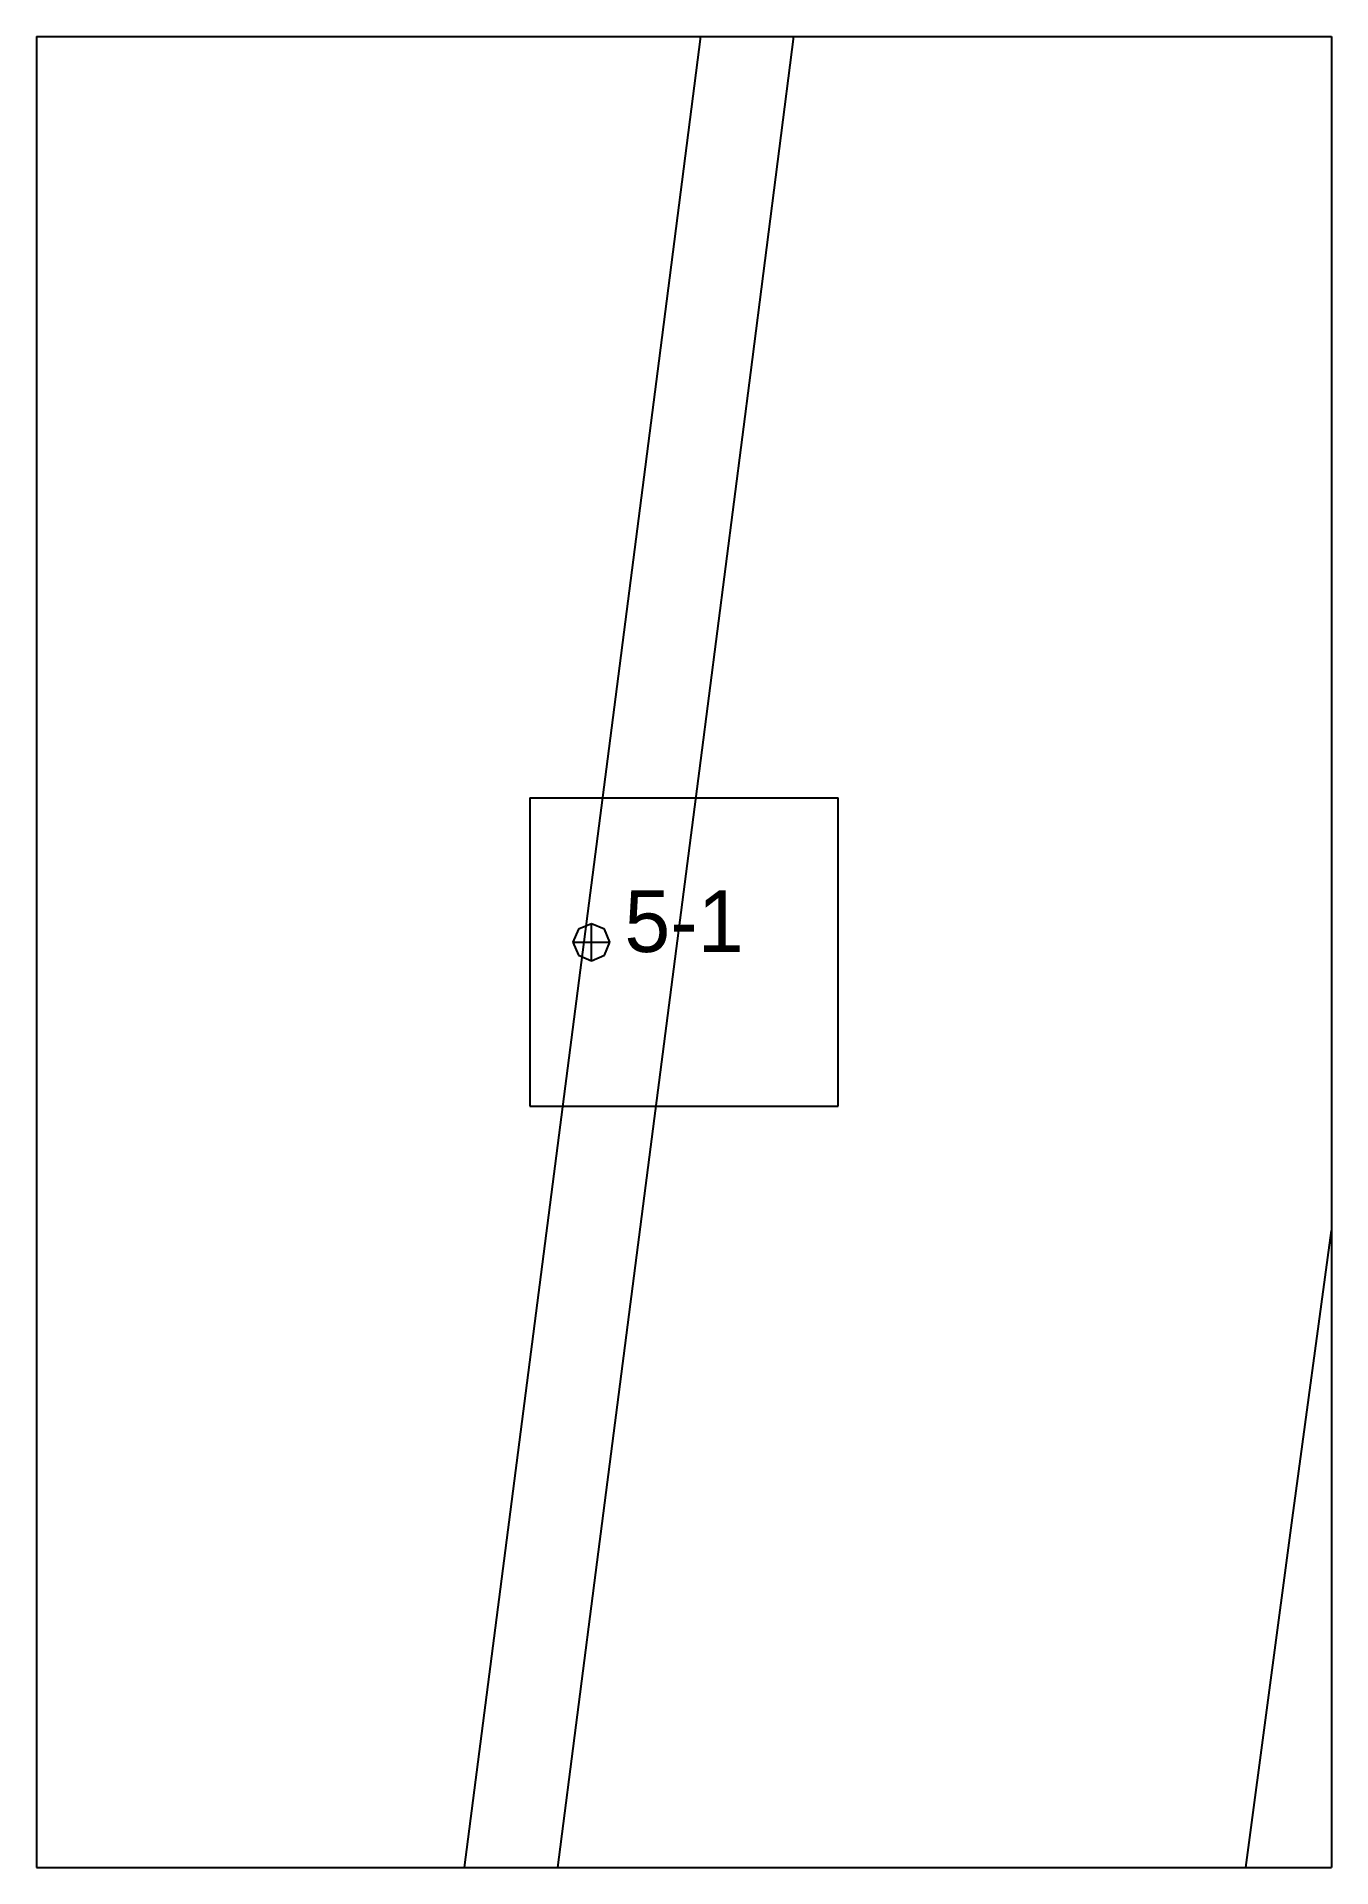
# Paper-space layout 'Plan 5-1' of a CAD drawing. Header units: metres, sheet in millimetres. Extents: x 0 to 210, y 0 to 297.
# The model-space entities are those that its viewports show. They can reach past a viewport. Long polylines and large blocks are cut down to what shows.
import ezdxf
from ezdxf.enums import TextEntityAlignment as Align

# ---------------------------------------------------------------- set-up
doc = ezdxf.new("R2010")
doc.units = ezdxf.units.M
for name, color, linetype in [('default', 7, 'Continuous'), ('TEXTLAYER', 7, 'Continuous'), ('VIEWPORTS', 7, 'Continuous')]:
    doc.layers.add(name, color=color, linetype=linetype)

msp = doc.modelspace()

# ---------------------------------------------------------------- linework, layer by layer
at = {"color": 9}
for p, q in [((0, -891), (0, -1188)), ((210, -891), (210, -1188)), ((210, -891), (210, -1188)), ((0, -1188), (210, -1188)), ((0, -1188), (210, -1188)), ((0, -1188), (0, -1485)), ((210, -1188), (420, -1188)), ((210, -1188), (210, -1485)), ((210, -1188), (420, -1188)), ((210, -1188), (210, -1485)), ((80, -1311.5), (130, -1311.5)), ((80, -1311.5), (80, -1361.5)), ((130, -1361.5), (130, -1311.5)), ((80, -1361.5), (130, -1361.5)), ((0, -1485), (210, -1485)), ((0, -1485), (210, -1485)), ((0, -1485), (0, -1782)), ((210, -1485), (420, -1485)), ((210, -1485), (210, -1782)), ((210, -1485), (420, -1485)), ((210, -1485), (210, -1782))]:
    msp.add_line(p, q, dxfattribs=at)
at = {"layer": 'default', "color": 7, "linetype": 'Continuous'}
for p, q in [((100.95, -1240.59), (108.85, -1179.23)), ((115.82, -1242.51), (123.72, -1181.14)), ((92.84, -1303.51), (100.95, -1240.59)), ((107.71, -1305.43), (115.82, -1242.51)), ((84.53, -1367.89), (92.84, -1303.51)), ((99.4, -1369.81), (107.71, -1305.43)), ((87.87, -1332.8), (86.99, -1334.92)), ((89.99, -1331.92), (87.87, -1332.8)), ((92.11, -1332.8), (89.99, -1331.92)), ((89.99, -1337.92), (89.99, -1331.92)), ((92.99, -1334.92), (92.11, -1332.8)), ((86.99, -1334.92), (87.87, -1337.04)), ((86.99, -1334.92), (92.99, -1334.92)), ((92.11, -1337.04), (92.99, -1334.92)), ((87.87, -1337.04), (89.99, -1337.92)), ((89.99, -1337.92), (92.11, -1337.04)), ((203.72, -1428.32), (212.56, -1362.67)), ((76.04, -1433.57), (84.53, -1367.89)), ((90.92, -1435.49), (99.4, -1369.81)), ((194.76, -1495.13), (203.72, -1428.32)), ((209.63, -1497.12), (218.59, -1430.31)), ((67.39, -1500.41), (76.04, -1433.57)), ((82.27, -1502.34), (90.92, -1435.49))]:
    msp.add_line(p, q, dxfattribs=at)

# ---------------------------------------------------------------- texts
at = {"layer": 'TEXTLAYER', "color": 1}
msp.add_text('5-1', height=10, dxfattribs=at).set_placement((105, -1336.5), align=Align.CENTER)

psp = doc.layouts.new('Plan 5-1')

# ---------------------------------------------------------------- viewports
at = {"layer": 'VIEWPORTS'}
psp.add_viewport(center=(105, 148.5), size=(210, 297), view_center_point=(105, -1336.5), view_height=297, dxfattribs=at)

doc.saveas('drawing.dxf')
